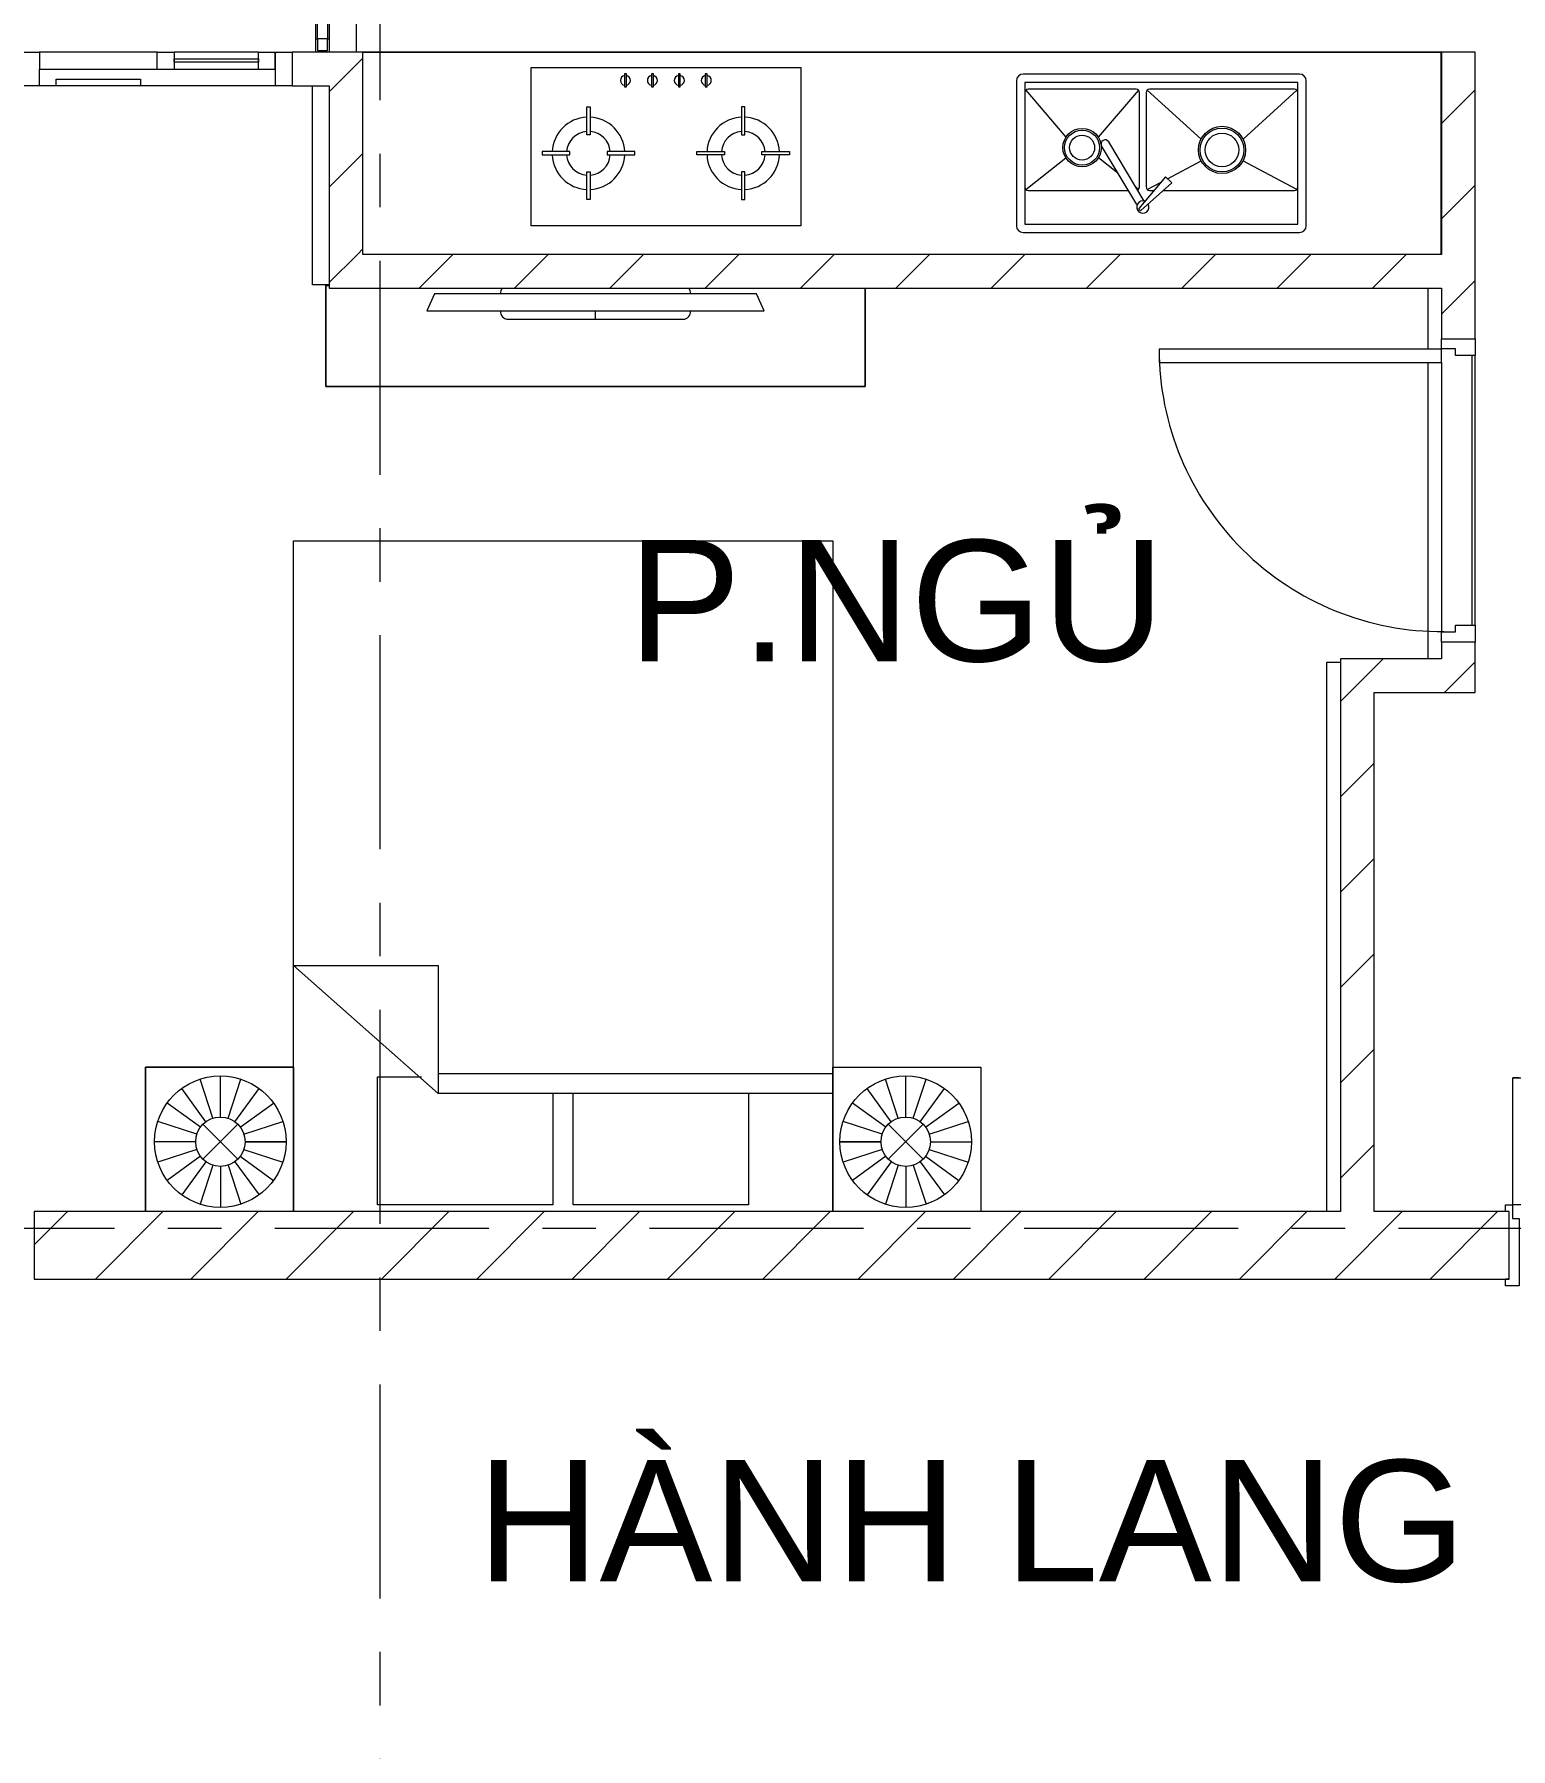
# Model space of a CAD drawing. Header units: millimetres. Extents: x -20144 to 104140, y -11426 to 48263.
# Drawn here: x 9426 to 13806, y 31406 to 36493 of the extents above; entities that cross this region are included whole.
import ezdxf

# ---------------------------------------------------------------- set-up
doc = ezdxf.new("R2010")
doc.units = ezdxf.units.MM
doc.linetypes.add('Grid Line', pattern=[22.225, 12.7, -3.175, 3.175, -3.175])
for name, color, linetype, lineweight in [('CHU', 181, 'Continuous', 5), ('CUA', 31, 'Continuous', 9), ('HATCH-TUONG', 152, 'Continuous', 9), ('NET-CAT', 3, 'Continuous', 9), ('NET-THAY', 2, 'Continuous', 15), ('THIET BI', 44, 'Continuous', 5), ('TRUC', 225, 'Continuous', 5)]:
    doc.layers.add(name, color=color, linetype=linetype, lineweight=lineweight)
doc.styles.add('Arial_2', font='arial_1.ttf', dxfattribs={"height": 360})
pattern_1 = [(45, (0, 0), (-141.4214, 141.4214), [])]

# ---------------------------------------------------------------- blocks, each defined once
blk = doc.blocks.new('X-GIUONG1 - X-GIUONG-939448-MẶT BẰNG TẦNG 4')
at = {"layer": 'THIET BI'}
for p, q in [((-800, 2000), (800, 2000)), ((-800, 10), (-800, 2000)), ((-800, 10), (-800, 2000)), ((-800, 2000), (800, 2000)), ((800, 2000), (800, 10)), ((800, 2000), (800, 10)), ((-800, 740), (-370, 740)), ((-370, 360), (-800, 740)), ((-370, 740), (-370, 360)), ((-1239, 439), (-800, 439)), ((-1239, 10), (-1239, 439)), ((-1239, 439), (-1239, 10)), ((-800, 439), (-1239, 439)), ((-1016.6, 290.5), (-1016.6, 412.5)), ((-800, 439), (-800, 10)), ((-800, 10), (-800, 439)), ((-550, 410), (-420, 410)), ((-550, 30), (-550, 410)), ((-370, 420), (800, 420)), ((800, 439), (1239, 439)), ((800, 10), (800, 439)), ((800, 439), (1239, 439)), ((800, 10), (800, 439)), ((1016.6, 290.5), (1016.6, 412.5)), ((1239, 439), (1239, 10)), ((1239, 439), (1239, 10)), ((-1059.6, 276.6), (-1131.2, 375.2)), ((-1039.2, 287), (-1076.9, 402.9)), ((-993.9, 287), (-956.3, 402.9)), ((-973.5, 276.6), (-901.9, 375.2)), ((800, 360), (-370, 360)), ((-30, 360), (-30, 30)), ((30, 30), (30, 360)), ((550, 360), (550, 30)), ((973.5, 276.6), (901.9, 375.2)), ((993.9, 287), (956.3, 402.9)), ((1039.2, 287), (1076.9, 402.9)), ((1059.6, 276.6), (1131.2, 375.2)), ((-1075.8, 260.4), (-1174.4, 332.1)), ((-957.4, 260.4), (-858.7, 332.1)), ((957.4, 260.4), (858.7, 332.1)), ((1075.8, 260.4), (1174.4, 332.1)), ((-1086.1, 240), (-1202.1, 277.7)), ((-1068.3, 269.1), (-964.8, 165.6)), ((-1068.3, 165.6), (-964.8, 269.1)), ((-947, 240), (-831, 277.7)), ((947, 240), (831, 277.7)), ((1068.3, 269.1), (964.8, 165.6)), ((1068.3, 165.6), (964.8, 269.1)), ((1086.1, 240), (1202.1, 277.7)), ((-1089.7, 217.4), (-1211.7, 217.4)), ((-943.4, 217.4), (-821.4, 217.4)), ((-821.4, 217.4), (-943.4, 217.4)), ((943.4, 217.4), (821.4, 217.4)), ((821.4, 217.4), (943.4, 217.4)), ((1089.7, 217.4), (1211.7, 217.4)), ((-1086.1, 194.8), (-1202.1, 157.1)), ((-1075.8, 174.4), (-1174.4, 102.7)), ((-1059.6, 158.2), (-1131.2, 59.5)), ((-973.5, 158.2), (-901.9, 59.5)), ((-957.4, 174.4), (-858.7, 102.7)), ((-947, 194.8), (-831, 157.1)), ((947, 194.8), (831, 157.1)), ((957.4, 174.4), (858.7, 102.7)), ((973.5, 158.2), (901.9, 59.5)), ((1059.6, 158.2), (1131.2, 59.5)), ((1075.8, 174.4), (1174.4, 102.7)), ((1086.1, 194.8), (1202.1, 157.1)), ((-1039.2, 147.8), (-1076.9, 31.8)), ((-1016.6, 144.2), (-1016.6, 22.2)), ((-993.9, 147.8), (-956.3, 31.8)), ((993.9, 147.8), (956.3, 31.8)), ((1016.6, 144.2), (1016.6, 22.2)), ((1039.2, 147.8), (1076.9, 31.8)), ((-30, 30), (-550, 30)), ((550, 30), (30, 30))]:
    blk.add_line(p, q, dxfattribs=at)
for centre, radius in [((-1016.6, 217.4), 195.1), ((1016.6, 217.4), 195.1), ((-1016.6, 217.4), 73.2), ((1016.6, 217.4), 73.2)]:
    blk.add_circle(centre, radius, dxfattribs=at)
blk = doc.blocks.new('X-BEP - X-BEP-939450-MẶT BẰNG TẦNG 4')
at = {"layer": 'THIET BI'}
for p, q in [((10, 600), (3208.6, 600)), ((3208.6, 600), (10, 600)), ((3208.6, 600), (3208.6, 0)), ((3208.6, 0), (3208.6, 600)), ((508.6, 84.6), (508.6, 554.6)), ((508.6, 554.6), (1308.6, 554.6)), ((785.7, 536), (785.7, 496.7)), ((791.5, 536), (785.7, 536)), ((791.5, 496.7), (791.5, 536)), ((865.7, 536), (865.7, 496.7)), ((871.5, 536), (865.7, 536)), ((871.5, 496.7), (871.5, 536)), ((945.7, 536), (945.7, 496.7)), ((951.5, 536), (945.7, 536)), ((951.5, 496.7), (951.5, 536)), ((1025.7, 536), (1025.7, 496.7)), ((1031.5, 536), (1025.7, 536)), ((1031.5, 496.7), (1031.5, 536)), ((1308.6, 554.6), (1308.6, 84.6)), ((1948.6, 515), (1948.6, 85)), ((2788.6, 535), (1968.6, 535)), ((1973.6, 510), (1973.6, 90)), ((2783.6, 510), (1973.6, 510)), ((2783.6, 90), (2783.6, 510)), ((2808.6, 85), (2808.6, 515)), ((785.7, 496.7), (791.5, 496.7)), ((865.7, 496.7), (871.5, 496.7)), ((945.7, 496.7), (951.5, 496.7)), ((1025.7, 496.7), (1031.5, 496.7)), ((1976.5, 487.1), (2095.7, 347.8)), ((2303.6, 490), (1983.6, 490)), ((2310.7, 487.1), (2191.6, 347.8)), ((2313.6, 200), (2313.6, 480)), ((2333.6, 480), (2333.6, 200)), ((2336.5, 487.1), (2496.4, 342)), ((2773.6, 490), (2343.6, 490)), ((2780.7, 487.1), (2620.9, 342)), ((2783.6, 200), (2783.6, 480)), ((674.1, 437.5), (684.1, 437.5)), ((674.1, 355), (674.1, 437.5)), ((684.1, 437.5), (684.1, 355)), ((1133.1, 437.5), (1133.1, 355)), ((1143.1, 437.5), (1133.1, 437.5)), ((1143.1, 355), (1143.1, 437.5)), ((684.1, 355), (674.1, 355)), ((1133.1, 355), (1143.1, 355)), ((2305.8, 147.7), (2201.1, 322)), ((2328.1, 158.1), (2222.5, 333.8)), ((624.1, 305), (541.6, 305)), ((541.6, 305), (541.6, 295)), ((541.6, 295), (624.1, 295)), ((624.1, 295), (624.1, 305)), ((734.2, 305), (734.2, 295)), ((816.6, 305), (734.2, 305)), ((734.2, 295), (816.6, 295)), ((816.6, 295), (816.6, 305)), ((1000.6, 305), (1083.1, 305)), ((1000.6, 295), (1000.6, 305)), ((1083.1, 295), (1000.6, 295)), ((1083.1, 305), (1083.1, 295)), ((1193.1, 305), (1275.6, 305)), ((1193.1, 295), (1193.1, 305)), ((1275.6, 295), (1193.1, 295)), ((1275.6, 305), (1275.6, 295)), ((1976.5, 192.9), (2095.4, 286.6)), ((2249.8, 241), (2191.8, 286.6)), ((2396.7, 224.6), (2496.7, 277.4)), ((2780.7, 192.9), (2620.5, 277.4)), ((674.1, 245), (684.1, 245)), ((674.1, 162.5), (674.1, 245)), ((684.1, 245), (684.1, 162.5)), ((1133.1, 245), (1133.1, 162.5)), ((1143.1, 245), (1133.1, 245)), ((1143.1, 162.5), (1143.1, 245)), ((2390.9, 230.2), (2311.5, 136.1)), ((2318, 130.2), (2409.5, 212.3)), ((2336.5, 192.9), (2377.9, 214.7)), ((2409.5, 212.3), (2390.9, 230.2)), ((684.1, 162.5), (674.1, 162.5)), ((1133.1, 162.5), (1143.1, 162.5)), ((1983.6, 190), (2280.4, 190)), ((2310.7, 192.9), (2304, 198.2)), ((2343.6, 190), (2357, 190)), ((2384.6, 190), (2773.6, 190)), ((1308.6, 84.6), (508.6, 84.6)), ((1968.6, 65), (2788.6, 65)), ((1973.6, 90), (2783.6, 90))]:
    blk.add_line(p, q, dxfattribs=at)
for centre, radius in [((2143.6, 317), 57), ((2143.6, 317), 52), ((2558.6, 310), 70), ((2558.6, 310), 65), ((2558.6, 310), 50), ((2143.6, 317), 37)]:
    blk.add_circle(centre, radius, dxfattribs=at)
for centre, radius, start, end in [((788.6, 516.3), 14.9, 101.2431, 258.7569), ((788.6, 516.3), 14.9, 281.2431, 78.7569), ((868.6, 516.3), 14.9, 101.2431, 258.7569), ((868.6, 516.3), 14.9, 281.2431, 78.7569), ((948.6, 516.3), 14.9, 101.2431, 258.7569), ((948.6, 516.3), 14.9, 281.2431, 78.7569), ((1028.6, 516.3), 14.9, 101.2431, 258.7569), ((1028.6, 516.3), 14.9, 281.2431, 78.7569), ((1968.6, 515), 20, 90, 180), ((2788.6, 515), 20, 0, 90), ((1983.6, 480), 10, 90, 180), ((2303.6, 480), 10, 0, 90), ((2343.6, 480), 10, 90, 180), ((2773.6, 480), 10, 0, 90), ((679.1, 300), 107.5, 92.6659, 177.3341), ((679.1, 300), 107.5, 2.6659, 87.3341), ((1138.1, 300), 107.5, 92.6659, 177.3341), ((1138.1, 300), 107.5, 2.6659, 87.3341), ((679.1, 300), 65, 94.4117, 175.5883), ((679.1, 300), 65, 4.4117, 85.5883), ((1138.1, 300), 65, 94.4117, 175.5883), ((1138.1, 300), 65, 4.4117, 85.5883), ((2211.9, 327.7), 12.2, 30.1499, 207.9558), ((679.1, 300), 107.5, 182.6659, 267.3341), ((679.1, 300), 65, 184.4117, 265.5883), ((679.1, 300), 65, 274.4117, 355.5883), ((679.1, 300), 107.5, 272.6659, 357.3341), ((1138.1, 300), 107.5, 182.6659, 267.3341), ((1138.1, 300), 65, 184.4117, 265.5883), ((1138.1, 300), 65, 274.4117, 355.5883), ((1138.1, 300), 107.5, 272.6659, 357.3341), ((1983.6, 200), 10, 180, 270), ((2323.6, 140.5), 18.1, 70.4931, 29.3908), ((2303.6, 200), 10, 297.589, 0), ((2343.6, 200), 10, 180, 270), ((2773.6, 200), 10, 270, 0), ((2318.5, 137.3), 7.15, 189.8458, 265.6026), ((1968.6, 85), 20, 180, 270), ((2788.6, 85), 20, 270, 360)]:
    blk.add_arc(centre, radius, start, end, dxfattribs=at)
blk = doc.blocks.new('X-TV1 - X-TV 3-939454-MẶT BẰNG TẦNG 4')
at = {"layer": 'THIET BI'}
for p, q in [((0, 0), (10, 0)), ((0, -300), (0, 0)), ((0, 0), (0, -300)), ((322.5, -25), (300, -75)), ((1277.5, -25), (322.5, -25)), ((1300, -75), (1277.5, -25)), ((1600, -7.7), (1600, -300)), ((1600, -300), (1600, -7.7)), ((300, -75), (1300, -75)), ((540, -100), (1060, -100)), ((800, -100), (800, -75)), ((1600, -300), (0, -300)), ((0, -300), (1600, -300))]:
    blk.add_line(p, q, dxfattribs=at)
for centre, start_param, end_param in [((540, -25), 0.802982, 1.570796), ((1060, -25), 4.712389, 5.480203), ((540, -75), 1.570796, 3.141593), ((1060, -75), 3.141593, 4.712389)]:
    blk.add_ellipse(centre, major_axis=(0, 25), ratio=0.9, start_param=start_param, end_param=end_param, dxfattribs=at)
blk = doc.blocks.new('CUA PHONG NGU - Type 1-494775-MẶT BẰNG TẦNG 4')
at = {"layer": 'CUA', "lineweight": 5}
for p, q in [((-348.5, -52.3), (-348.5, 47.7)), ((-348.5, 47.7), (-298.5, 47.7)), ((-298.5, 47.7), (-298.5, -11.3)), ((501.5, 47.7), (551.5, 47.7)), ((501.5, -11.3), (501.5, 47.7)), ((551.5, 47.7), (551.5, -52.3)), ((-318.5, -11.3), (-318.5, -52.3)), ((-298.5, -11.3), (-318.5, -11.3)), ((521.5, -11.3), (501.5, -11.3)), ((521.5, -52.3), (521.5, -11.3)), ((-318.5, -52.3), (-348.5, -52.3)), ((551.5, -52.3), (521.5, -52.3))]:
    blk.add_line(p, q, dxfattribs=at)
at = {"layer": 'CUA'}
for p, q in [((-277.5, -52.3), (-317.5, -52.3)), ((-317.5, -52.3), (-317.5, -890.3)), ((-277.5, -890.3), (-277.5, -52.3)), ((-317.5, -890.3), (-277.5, -890.3))]:
    blk.add_line(p, q, dxfattribs=at)
at = {"layer": 'CUA', "lineweight": 5}
blk.add_arc((-317.5, -52.3), 838, 270, 0.5, dxfattribs=at)
blk = doc.blocks.new('CUA VAO CAN HO - Type 1-529073-MẶT BẰNG TẦNG 4')
at = {"layer": 'CUA', "lineweight": 5}
for p, q in [((-508.5, 97.7), (-508.5, 117.7)), ((-508.5, 117.7), (-468.5, 117.7)), ((-468.5, 117.7), (-468.5, -81.3)), ((671.5, 117.7), (711.5, 117.7)), ((671.5, -81.3), (671.5, 117.7)), ((711.5, 117.7), (711.5, 97.7)), ((-498.5, 97.7), (-508.5, 97.7)), ((-498.5, -102.3), (-498.5, 97.7)), ((701.5, 97.7), (701.5, -102.3)), ((711.5, 97.7), (701.5, 97.7)), ((-488.5, -81.3), (-488.5, -122.3)), ((-468.5, -81.3), (-488.5, -81.3)), ((691.5, -81.3), (671.5, -81.3)), ((691.5, -122.3), (691.5, -81.3)), ((-508.5, -102.3), (-498.5, -102.3)), ((-508.5, -122.3), (-508.5, -102.3)), ((-488.5, -122.3), (-508.5, -122.3)), ((711.5, -122.3), (691.5, -122.3)), ((701.5, -102.3), (711.5, -102.3)), ((711.5, -102.3), (711.5, -122.3))]:
    blk.add_line(p, q, dxfattribs=at)
at = {"layer": 'CUA'}
for p, q in [((-447.5, -122.3), (-487.5, -122.3)), ((-487.5, -122.3), (-487.5, -922.3)), ((-447.5, -922.3), (-447.5, -122.3)), ((650.5, -122.3), (690.5, -122.3)), ((650.5, -499.3), (650.5, -122.3)), ((690.5, -122.3), (690.5, -499.3)), ((690.5, -499.3), (650.5, -499.3)), ((-487.5, -922.3), (-447.5, -922.3))]:
    blk.add_line(p, q, dxfattribs=at)
at = {"layer": 'CUA', "lineweight": 5}
for centre, radius, start, end in [((-487.5, -122.3), 800, 270, 0.5), ((690.5, -122.3), 377, 179.5, 270)]:
    blk.add_arc(centre, radius, start, end, dxfattribs=at)
blk = doc.blocks.new('X-PHONG NGU 1 - X-PHONG NGU 850-939459-MẶT BẰNG TẦNG 4')
at = {"layer": 'CUA'}
for p, q in [((-400, -50), (-400, 50)), ((-400, 50), (-350, 50)), ((-350, 50), (50, 50)), ((-350, 0), (-350, 50)), ((350, 0), (-350, 0)), ((-350, -50), (-350, 0)), ((-300, 0), (-300, -50)), ((-50, -50), (-50, 0)), ((0, 0), (0, -50)), ((50, 50), (300, 50)), ((50, 30), (50, 50)), ((300, 30), (50, 30)), ((300, 50), (300, 30)), ((300, 50), (350, 50)), ((350, 50), (350, 0)), ((350, 50), (400, 50)), ((400, 50), (400, -50)), ((-350, -50), (-400, -50)), ((-350, 0), (-350, -50)), ((-300, -50), (-350, -50)), ((-300, -30), (-300, -20)), ((-300, -20), (-50, -20)), ((-50, -30), (-300, -30)), ((-300, -50), (-50, -50)), ((-300, -50), (-50, -50)), ((-50, -20), (-50, -30)), ((0, -50), (-50, -50)), ((0, -50), (350, -50)), ((350, -50), (350, 0)), ((400, -50), (350, -50))]:
    blk.add_line(p, q, dxfattribs=at)
blk = doc.blocks.new('CUA SAN PHOI LUA - CUA SAN PHOI LUA-V46-MẶT BẰNG TẦNG 4')
at = {"layer": 'CUA'}
for p, q in [((-400, 90), (-360, 90)), ((-400, 50), (-400, 90)), ((-395, 85), (-395, 55)), ((-360, 85), (-395, 85)), ((-395, 55), (-360, 55)), ((-360, 90), (-360, 85)), ((-360, 90), (960, 90)), ((-360, 85), (-260, 85)), ((-360, 55), (-360, 85)), ((-260, 55), (-360, 55)), ((-360, 55), (-360, 50)), ((-260, 85), (-260, 55)), ((300, 85), (-260, 85)), ((-260, 75), (300, 75)), ((-260, 65), (-260, 75)), ((300, 65), (-260, 65)), ((-260, 55), (300, 55)), ((300, 85), (400, 85)), ((300, 55), (300, 85)), ((300, 75), (300, 65)), ((400, 55), (300, 55)), ((400, 85), (400, 55)), ((960, 85), (400, 85)), ((400, 55), (960, 55)), ((960, 90), (1000, 90)), ((960, 85), (960, 90)), ((995, 85), (960, 85)), ((960, 55), (995, 55)), ((960, 50), (960, 55)), ((995, 55), (995, 85)), ((1000, 90), (1000, 50)), ((-360, 50), (-400, 50)), ((400, 50), (-360, 50)), ((1000, 50), (960, 50))]:
    blk.add_line(p, q, dxfattribs=at)

msp = doc.modelspace()

# ---------------------------------------------------------------- hatches: boundary and pattern name
at = {"layer": 'HATCH-TUONG', "lineweight": 5}
h = msp.add_hatch(dxfattribs=at)
h.set_pattern_fill('FP_6', color=256, style=0, pattern_type=2)
h.set_pattern_definition(pattern_1)
h.paths.add_polyline_path([(10300.5, 35839.9), (10400.5, 35839.9), (10400.5, 36439.9), (10300.5, 36439.9), (10300.5, 36339.9)], flags=0)
h.paths.add_polyline_path([(10400.5, 37239.9), (10400.5, 37597.5), (10350.5, 37597.5), (10350.5, 38347.5), (10400.5, 38347.5), (10400.5, 38499.9), (10300.5, 38499.9), (10300.5, 37239.9), (10333.8, 37239.9)], flags=0)
h = msp.add_hatch(dxfattribs=at)
h.set_pattern_fill('FP_6', color=256, style=0, pattern_type=2)
h.set_pattern_definition(pattern_1)
h.paths.add_polyline_path([(13700.5, 34639.9), (13700.5, 34689.9), (13600.5, 34689.9), (13600.5, 34639.9)], flags=0)
h.paths.add_polyline_path([(13600.5, 35589.9), (13700.5, 35589.9), (13700.5, 36439.9), (13600.5, 36439.9), (13600.5, 35739.9)], flags=0)
h = msp.add_hatch(dxfattribs=at)
h.set_pattern_fill('FP_6', color=256, style=0, pattern_type=2)
h.set_pattern_definition(pattern_1)
h.paths.add_polyline_path([(10300.5, 35739.9), (13600.5, 35739.9), (13600.5, 35839.9), (10300.5, 35839.9)], flags=0)
h = msp.add_hatch(dxfattribs=at)
h.set_pattern_fill('FP_6', color=256, style=0, pattern_type=2)
h.set_pattern_definition(pattern_1)
h.paths.add_polyline_path([(13300.5, 32999.9), (13400.5, 32999.9), (13400.5, 34639.9), (13300.5, 34639.9), (13300.5, 33475.8)], flags=0)
h = msp.add_hatch(dxfattribs=at)
h.set_pattern_fill('FP_6', color=256, style=0, pattern_type=2)
h.set_pattern_definition(pattern_1)
h.paths.add_polyline_path([(13700.5, 34539.9), (13700.5, 34639.9), (13400.5, 34639.9), (13400.5, 34539.9)], flags=0)
h = msp.add_hatch(dxfattribs=at)
h.set_pattern_fill('FP_6', color=256, style=0, pattern_type=2)
h.set_pattern_definition(pattern_1)
h.paths.add_polyline_path([(9425.5, 32799.9), (13800.5, 32799.9), (13800.5, 32999.9), (9425.5, 32999.9)], flags=0)
h.paths.add_polyline_path([(15000.5, 32799.9), (16300.5, 32799.9), (16300.5, 32999.9), (15000.5, 32999.9)], flags=0)

# ---------------------------------------------------------------- linework, layer by layer
at = {"layer": 'NET-CAT', "lineweight": 15}
for p, q in [((10300.5, 36439.9), (10190.5, 36439.9)), ((10400.5, 36439.9), (10300.5, 36439.9)), ((10400.5, 35839.9), (10400.5, 36439.9)), ((13700.5, 36439.9), (13600.5, 36439.9)), ((13600.5, 36439.9), (13600.5, 35839.9)), ((13700.5, 35589.9), (13700.5, 36439.9)), ((10190.5, 36339.9), (10300.5, 36339.9)), ((10300.5, 36339.9), (10300.5, 35839.9)), ((10300.5, 35839.9), (10300.5, 35739.9)), ((13600.5, 35839.9), (10400.5, 35839.9)), ((10300.5, 35739.9), (13600.5, 35739.9)), ((13600.5, 35739.9), (13600.5, 35589.9)), ((13600.5, 35589.9), (13700.5, 35589.9)), ((13400.5, 34639.9), (13300.5, 34639.9)), ((13300.5, 34639.9), (13300.5, 32999.9)), ((13600.5, 34639.9), (13400.5, 34639.9)), ((13700.5, 34689.9), (13600.5, 34689.9)), ((13600.5, 34689.9), (13600.5, 34639.9)), ((13700.5, 34639.9), (13700.5, 34689.9)), ((13700.5, 34539.9), (13700.5, 34639.9)), ((13400.5, 32999.9), (13400.5, 34539.9)), ((13400.5, 34539.9), (13700.5, 34539.9)), ((13300.5, 32999.9), (9425.5, 32999.9)), ((9425.5, 32999.9), (9425.5, 32799.9)), ((13800.5, 32999.9), (13400.5, 32999.9)), ((13800.5, 32799.9), (13800.5, 32999.9)), ((9425.5, 32799.9), (13800.5, 32799.9))]:
    msp.add_line(p, q, dxfattribs=at)
at = {"layer": 'NET-THAY', "lineweight": 9}
for p, q in [((10380.5, 37239.9), (10380.5, 36439.9)), ((10250.5, 35749.9), (10250.5, 36339.9)), ((10300.5, 35749.9), (10250.5, 35749.9)), ((13560.5, 35558.9), (13560.5, 35739.9)), ((13560.5, 34639.9), (13560.5, 35518.9)), ((13600.5, 35518.9), (13600.5, 34719.9)), ((13690.5, 35539.9), (13690.5, 34739.9)), ((13700.5, 34739.9), (13700.5, 35539.9)), ((13260.5, 32999.9), (13260.5, 34629.9)), ((13260.5, 34629.9), (13300.5, 34629.9))]:
    msp.add_line(p, q, dxfattribs=at)
at = {"layer": 'TRUC', "linetype": 'Grid Line', "ltscale": 50}
for p, q in [((10450.5, 43599.9), (10450.5, -4500.1)), ((43000.5, 32949.9), (-12092.4, 32949.9))]:
    msp.add_line(p, q, dxfattribs=at)

# ---------------------------------------------------------------- block references
at = {"color": 253, "lineweight": 9}
for name, p, rotation in [('CUA SAN PHOI LUA - CUA SAN PHOI LUA-V46-MẶT BẰNG TẦNG 4', (10350.5, 36839.9), 90), ('X-PHONG NGU 1 - X-PHONG NGU 850-939459-MẶT BẰNG TẦNG 4', (9790.5, 36389.9), 180), ('CUA PHONG NGU - Type 1-494775-MẶT BẰNG TẦNG 4', (13652.8, 35241.4), 270), ('CUA VAO CAN HO - Type 1-529073-MẶT BẰNG TẦNG 4', (14502, 32897.7), 180)]:
    msp.add_blockref(name, p, dxfattribs=dict(at, rotation=rotation))
for name, p in [('X-BEP - X-BEP-939450-MẶT BẰNG TẦNG 4', (10390.5, 35839.9)), ('X-TV1 - X-TV 3-939454-MẶT BẰNG TẦNG 4', (10290.5, 35747.7)), ('X-GIUONG1 - X-GIUONG-939448-MẶT BẰNG TẦNG 4', (10994.1, 32989.9))]:
    msp.add_blockref(name, p, dxfattribs=at)

# ---------------------------------------------------------------- texts
at = {"layer": 'CHU', "color": 253, "char_height": 360, "line_spacing_factor": 0.936439, "style": 'Arial_2'}
for s, insert, width, attachment_point in [('\\pt2540.0016,5079.9996,7620.0012,10159.9992,12700.0008,15239.9988,17780.0004,20319.9984,22860,25400.0016,27939.9996,30480.0012,33019.9992,35560.0008,38099.9988,40640.0004,43179.9984,45720,48260.0016,50799.9996,53340.0012,55879.9992,58420.0008,60959.9988,63500.0004,66039.9984,68580,71120.0016,73659.9996,76200.0012,78739.9992,81280.0008;P.NGỦ', (12779.4, 34992.6), 1577.62, 3), ('\\pt2540.0016,5079.9996,7620.0012,10159.9992,12700.0008,15239.9988,17780.0004,20319.9984,22860,25400.0016,27939.9996,30480.0012,33019.9992,35560.0008,38099.9988,40640.0004,43179.9984,45720,48260.0016,50799.9996,53340.0012,55879.9992,58420.0008,60959.9988,63500.0004,66039.9984,68580,71120.0016,73659.9996,76200.0012,78739.9992,81280.0008;HÀNH LANG', (10739.1, 32262.6), 2926.98, 1)]:
    msp.add_mtext(s, dxfattribs=dict(at, insert=insert, width=width, attachment_point=attachment_point))

doc.saveas('drawing.dxf')
